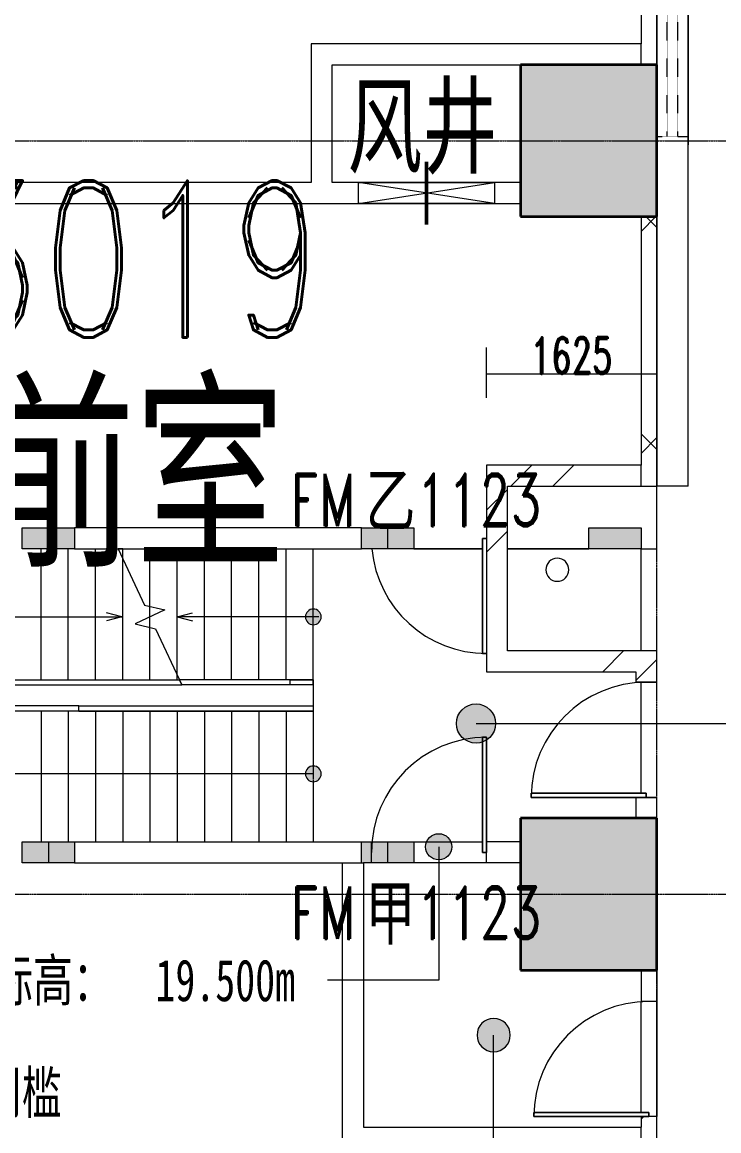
# Model space of a CAD drawing. Header units: millimetres. Extents: x -150677 to 326800, y -31706 to 192400.
# Drawn here: x 286740 to 293392, y 33739 to 44333 of the extents above; entities that cross this region are included whole.
import ezdxf

# ---------------------------------------------------------------- set-up
doc = ezdxf.new("R2010")
doc.units = ezdxf.units.MM
for name, pattern in [('X-HLP3-AR-F3-LAY-03-001$0$DASH-2', [1.6, 0.8, -0.8]), ('X-HLP3-AR-F3-LAY-03-001$0$架空线', [3.97, 2.38, -1.59]), ('X-HLP3-AR-F3-LAY-03-001$0$轴网线', [22.04, 18.38, -1.83, 0, -1.83])]:
    doc.linetypes.add(name, pattern=pattern)
doc.layers.get('0').update_dxf_attribs({"color": 8})
doc.layers.get('Defpoints').update_dxf_attribs({"color": 8})
for name, color, linetype, lineweight in [('X-HLP3-AR-F3-LAY-03-001$0$A-ANNO-DIMS', 8, 'Continuous', 9), ('X-HLP3-AR-F3-LAY-03-001$0$A-ANNO-NOTE', 8, 'Continuous', 5), ('X-HLP3-AR-F3-LAY-03-001$0$A-AREA-IDEN', 8, 'Continuous', 9), ('X-HLP3-AR-F3-LAY-03-001$0$A-DETL-GENF', 8, 'Continuous', 18), ('X-HLP3-AR-F3-LAY-03-001$0$A-DOOR', 8, 'Continuous', 5), ('X-HLP3-AR-F3-LAY-03-001$0$A-DOOR-IDEN', 8, 'Continuous', 9), ('X-HLP3-AR-F3-LAY-03-001$0$A-DOOR-OPNG', 8, 'Continuous', 5), ('X-HLP3-AR-F3-LAY-03-001$0$A-FLOR', 8, 'Continuous', 5), ('X-HLP3-AR-F3-LAY-03-001$0$A-FLOR-HRAL', 8, 'Continuous', 5), ('X-HLP3-AR-F3-LAY-03-001$0$A-GENM', 8, 'Continuous', 5), ('X-HLP3-AR-F3-LAY-03-001$0$A-GLAZ', 8, 'Continuous', 5), ('X-HLP3-AR-F3-LAY-03-001$0$A-WALL', 8, 'Continuous', 5), ('X-HLP3-AR-F3-LAY-03-001$0$A-WALL-FNSH', 8, 'Continuous', 9), ('X-HLP3-AR-F3-LAY-03-001$0$A-WALL-PATT', 8, 'Continuous', 9), ('X-HLP3-AR-F3-LAY-03-001$0$G-ANNO-TEXT', 8, 'Continuous', 9), ('X-HLP3-AR-F3-LAY-03-001$0$P-PIPE', 8, 'Continuous', 5), ('X-HLP3-AR-F3-LAY-03-001$0$S-COLS', 8, 'Continuous', 5), ('X-HLP3-AR-F3-LAY-03-001$0$S-GRID', 8, 'Continuous', 9), ('X-HLP3-AR-F3-LAY-03-001$0$S-STRS', 8, 'Continuous', 5), ('X-HLP3-AR-F3-LAY-03-001$0$S-STRS-MBND', 8, 'Continuous', 5)]:
    doc.layers.add(name, color=color, linetype=linetype, lineweight=lineweight)
doc.styles.add('X-HLP3-AR-F3-LAY-03-001$0$RomanD', font='romand__.ttf', dxfattribs={"width": 0.7, "height": 1500})
doc.styles.add('X-HLP3-AR-F3-LAY-03-001$0$RomanD_1', font='romand__.ttf', dxfattribs={"width": 0.7, "height": 500})
doc.styles.add('X-HLP3-AR-F3-LAY-03-001$0$RomanD_3', font='romand__.ttf', dxfattribs={"width": 0.65, "height": 1400})
doc.styles.add('X-HLP3-AR-F3-LAY-03-001$0$RomanD_4', font='romand__.ttf', dxfattribs={"width": 0.65, "height": 350})
doc.styles.add('X-HLP3-AR-F3-LAY-03-001$0$仿宋_1', font='simfang.ttf', dxfattribs={"width": 0.7, "height": 1500})
doc.styles.add('X-HLP3-AR-F3-LAY-03-001$0$仿宋_5', font='simfang.ttf', dxfattribs={"width": 0.7, "height": 750})
doc.styles.add('X-HLP3-AR-F3-LAY-03-001$0$仿宋_8', font='simfang.ttf', dxfattribs={"width": 0.7, "height": 400})
doc.styles.add('X-HLP3-AR-F3-LAY-03-001$0$微软雅黑', font='Microsoft YaHei.ttf', dxfattribs={"width": 0.7, "height": 500})
doc.dimstyles.new('X-HLP3-AR-F3-LAY-03-001$0$0_5', dxfattribs={"dimscale": 304.8, "dimtxt": 351.251157, "dimasz": 0, "dimexe": 0.82021, "dimexo": 0.0625, "dimgap": 0, "dimtad": 1, "dimdec": 0, "dimzin": 0, "dimdsep": 46, "dimtxsty": 'X-HLP3-AR-F3-LAY-03-001$0$RomanD_4', "dimblk1": 'X-HLP3-AR-F3-LAY-03-001$0$_None', "dimblk2": 'X-HLP3-AR-F3-LAY-03-001$0$_None', "dimsah": 1, "dimcen": 0.09, "dimazin": 0, "dimtfac": 1, "dimtdec": 4, "dimtix": 1, "dimtmove": 0, "dimatfit": 3, "dimfxl": 0.82021, "dimfxlon": 1, "dimtvp": 1, "dimtolj": 1, "dimtzin": 0, "dimlwd": 18, "dimlwe": 18, "dimarcsym": 2})
doc.dimstyles.new('X-HLP3-AR-F3-LAY-03-001$0$第一_二道尺寸线', dxfattribs={"dimscale": 304.8, "dimtxt": 1405.004626, "dimasz": 1.64042, "dimexe": 4.10105, "dimexo": 0.0625, "dimgap": 0, "dimtad": 1, "dimdec": 0, "dimzin": 0, "dimdsep": 46, "dimtxsty": 'X-HLP3-AR-F3-LAY-03-001$0$RomanD_3', "dimblk1": 'X-HLP3-AR-F3-LAY-03-001$0$_Oblique', "dimblk2": 'X-HLP3-AR-F3-LAY-03-001$0$_Oblique', "dimsah": 1, "dimcen": 0.09, "dimazin": 0, "dimtfac": 1, "dimtdec": 4, "dimtix": 1, "dimtmove": 0, "dimatfit": 3, "dimfxl": 8.2021, "dimfxlon": 1, "dimtvp": 1, "dimtolj": 1, "dimtzin": 0, "dimlwd": 18, "dimlwe": 18, "dimarcsym": 2})
pattern_1 = [(45, (-4e-09, 2e-10), (-1060.66, 1060.66), []), (135, (-4e-09, 2e-10), (-1060.66, -1060.66), [])]
pattern_2 = [(45, (-4e-09, 2e-10), (-1325.825, 1325.825), []), (45, (-4e-09, 400), (-1325.825, 1325.825), []), (45, (-4e-09, 1300), (-1325.825, 1325.825), [1875, -625])]

# ---------------------------------------------------------------- blocks, each defined once
blk = doc.blocks.new('X-HLP3-AR-F3-LAY-03-001$0$X-AR-F3-00-W-002_HLP2_rvt-1-LAY-3F-1_500-A')
at = {"layer": 'X-HLP3-AR-F3-LAY-03-001$0$P-PIPE', "color": 96, "true_color": 0x007f00}
for start, end in [(0, 180), (180, 0)]:
    blk.add_arc((291850, 39100), 110, start, end, dxfattribs=at)
blk = doc.blocks.new('X-HLP3-AR-F3-LAY-03-001$0$X-ST-F3-03-C-001_HLP2_rvt-1-LAY-3F-1_500-A')
at = {"layer": 'X-HLP3-AR-F3-LAY-03-001$0$S-COLS', "true_color": 0xc0c0c0}
for points in [[(291527, 42475), (292800, 42475), (292800, 43925), (291500, 43925), (291500, 42475)], [(292800, 35275), (292800, 36725), (291500, 36725), (291500, 35275), (292706, 35275)]]:
    blk.add_hatch(color=9, dxfattribs=at).paths.add_polyline_path(points, flags=0)
at = {"layer": 'X-HLP3-AR-F3-LAY-03-001$0$S-COLS', "true_color": 0x808080}
for points in [[(286990, 39300), (286990, 39500), (286740, 39500), (286740, 39300)], [(287240, 39300), (287240, 39500), (286990, 39500), (286990, 39300)], [(289980, 39300), (290230, 39300), (290230, 39500), (289980, 39496)], [(290480, 39300), (290480, 39500), (290230, 39500), (290230, 39300)], [(292650, 39300), (292650, 39500), (292150, 39500), (292150, 39300), (292450, 39300)], [(286990, 36300), (286990, 36500), (286740, 36500), (286740, 36300)], [(286990, 36300), (287240, 36300), (287240, 36500), (286990, 36500), (286990, 36400)], [(290075, 36300), (290230, 36300), (290230, 36500), (289980, 36500), (289980, 36300), (290000, 36300)], [(290480, 36300), (290480, 36500), (290230, 36500), (290230, 36300)]]:
    blk.add_hatch(color=8, dxfattribs=at).paths.add_polyline_path(points, flags=0)
at = {"layer": 'X-HLP3-AR-F3-LAY-03-001$0$S-COLS', "color": 8, "lineweight": 35, "true_color": 0x808080}
for p, q in [((292800, 43925), (291500, 43925)), ((291500, 43925), (291500, 42475)), ((292800, 42475), (292800, 43925)), ((291500, 42475), (292800, 42475)), ((292800, 36725), (291500, 36725)), ((291500, 36725), (291500, 35275)), ((292800, 35275), (292800, 36725)), ((291500, 35275), (292800, 35275))]:
    blk.add_line(p, q, dxfattribs=at)
at = {"layer": 'X-HLP3-AR-F3-LAY-03-001$0$S-COLS', "color": 9, "lineweight": 15, "true_color": 0xc0c0c0}
for p, q in [((286740, 39500), (286990, 39500)), ((286740, 39300), (286740, 39500)), ((286990, 39500), (287240, 39500)), ((286990, 39500), (286990, 39300)), ((287240, 39500), (287240, 39300)), ((289980, 39300), (289980, 39500)), ((289980, 39500), (290230, 39500)), ((290230, 39500), (290480, 39500)), ((290230, 39300), (290230, 39500)), ((290480, 39500), (290480, 39300)), ((292150, 39500), (292650, 39500)), ((292150, 39300), (292150, 39500)), ((292650, 39500), (292650, 39300)), ((286990, 39300), (286740, 39300)), ((287240, 39300), (286990, 39300)), ((290230, 39300), (289980, 39300)), ((290480, 39300), (290230, 39300)), ((292450, 39300), (292150, 39300)), ((292650, 39300), (292450, 39300)), ((286740, 36500), (286990, 36500)), ((286740, 36300), (286740, 36500)), ((286990, 36500), (287240, 36500)), ((286990, 36500), (286990, 36300)), ((287240, 36500), (287240, 36300)), ((289980, 36300), (289980, 36500)), ((289980, 36500), (290230, 36500)), ((290230, 36500), (290480, 36500)), ((290230, 36300), (290230, 36500)), ((290480, 36500), (290480, 36300)), ((286990, 36300), (286740, 36300)), ((287240, 36300), (286990, 36300)), ((290230, 36300), (290000, 36300)), ((290480, 36300), (290230, 36300))]:
    blk.add_line(p, q, dxfattribs=at)
blk = doc.blocks.new('X-HLP3-AR-F3-LAY-03-001$0$栏杆扶手 - 栏杆扶手-1554145-LAY-3F-1_500-A')
at = {"layer": 'X-HLP3-AR-F3-LAY-03-001$0$A-FLOR-HRAL', "lineweight": 15}
for p, q in [((286610, 38050), (286660, 38050)), ((286610, 38050), (286660, 38050)), ((286610, 38050), (286660, 38050)), ((286610, 37750), (286610, 38050)), ((286660, 38050), (288240, 38050)), ((286660, 38000), (288263, 38000)), ((286660, 37800), (286660, 38000)), ((287280, 37750), (286610, 37750)), ((287280, 37800), (286660, 37800))]:
    blk.add_line(p, q, dxfattribs=at)
blk = doc.blocks.new('X-HLP3-AR-F3-LAY-03-001$0$顶部扶栏类型 - 顶部扶栏_内部_-1554152-LAY-3F-1_500-A')
at = {"layer": 'X-HLP3-AR-F3-LAY-03-001$0$A-FLOR-HRAL', "lineweight": 15}
for p, q in [((287280, 37750), (287280, 37800)), ((287280, 37800), (289520, 37800)), ((289520, 37750), (287280, 37750)), ((289520, 37800), (289520, 37750))]:
    blk.add_line(p, q, dxfattribs=at)
blk = doc.blocks.new('X-HLP3-AR-F3-LAY-03-001$0$顶部扶栏类型 - 顶部扶栏_内部_-V32-LAY-3F-1_500-A')
at = {"layer": 'X-HLP3-AR-F3-LAY-03-001$0$A-FLOR-HRAL', "lineweight": 15}
for p, q in [((287280, 37800), (289520, 37800)), ((287280, 37750), (289520, 37750)), ((289520, 37800), (289520, 37750))]:
    blk.add_line(p, q, dxfattribs=at)
blk = doc.blocks.new('X-HLP3-AR-F3-LAY-03-001$0$顶部扶栏类型 - 顶部扶栏_内部_-1554201-LAY-3F-1_500-A')
at = {"layer": 'X-HLP3-AR-F3-LAY-03-001$0$A-FLOR-HRAL', "lineweight": 15}
for p, q in [((289300, 38000), (289300, 38050)), ((289300, 38050), (289520, 38050)), ((289520, 38050), (289520, 38000)), ((289520, 38000), (289300, 38000))]:
    blk.add_line(p, q, dxfattribs=at)
blk = doc.blocks.new('X-HLP3-AR-F3-LAY-03-001$0$顶部扶栏类型 - 顶部扶栏_内部_-V33-LAY-3F-1_500-A')
at = {"layer": 'X-HLP3-AR-F3-LAY-03-001$0$A-FLOR-HRAL', "lineweight": 15}
for p, q in [((288240, 38050), (288263, 38000)), ((289520, 38050), (288240, 38050)), ((289520, 38000), (289520, 38050)), ((289520, 38000), (288263, 38000))]:
    blk.add_line(p, q, dxfattribs=at)
blk = doc.blocks.new('X-HLP3-AR-F3-LAY-03-001$0$上楼梯路径-B - 顺砌剖面-1878889-LAY-3F-1_500-A')
at = {"layer": 'X-HLP3-AR-F3-LAY-03-001$0$A-DETL-GENF', "true_color": 0x808080}
blk.add_hatch(color=8, dxfattribs=at).paths.add_polyline_path([(0, -307), (38, -297), (65, -270), (75, -232), (72, -213), (53, -179), (19, -160), (-19, -160), (-53, -179), (-72, -213), (-72, -242), (-65, -270), (-37, -297)], flags=0)
at = {"layer": 'X-HLP3-AR-F3-LAY-03-001$0$A-DETL-GENF'}
for p, q in [((-1300, -232), (-1155, -193)), ((-75, -232), (-1300, -232)), ((-1300, -232), (-1155, -271)), ((53, -232), (-70, -232))]:
    blk.add_line(p, q, dxfattribs=at)
for start, end in [(0, 180), (180, 360)]:
    blk.add_arc((0, -232), 75, start, end, dxfattribs=at)
blk = doc.blocks.new('X-HLP3-AR-F3-LAY-03-001$0$下楼梯路径-D - 顺砌剖面-1884696-LAY-3F-1_500-A')
at = {"layer": 'X-HLP3-AR-F3-LAY-03-001$0$A-DETL-GENF', "true_color": 0x808080}
blk.add_hatch(color=8, dxfattribs=at).paths.add_polyline_path([(865, -1236), (902, -1226), (930, -1198), (940, -1161), (930, -1123), (918, -1108), (884, -1088), (855, -1088), (827, -1096), (800, -1123), (792, -1142), (792, -1180), (800, -1198), (827, -1226)], flags=0)
at = {"layer": 'X-HLP3-AR-F3-LAY-03-001$0$A-DETL-GENF'}
for p, q in [((-2883, -1161), (-2883, 339)), ((-2883, 339), (-964, 339)), ((-964, 339), (-1109, 378)), ((-964, 339), (-1109, 300)), ((792, -1161), (-2883, -1161)), ((865, -1161), (792, -1161))]:
    blk.add_line(p, q, dxfattribs=at)
for start, end in [(360, 180), (180, 360)]:
    blk.add_arc((865, -1161), 75, start, end, dxfattribs=at)
blk = doc.blocks.new('X-HLP3-AR-F3-LAY-03-001$0$AR-F3-00-STA-001_HLP2_rvt-1-LAY-3F-1_500-A')
at = {"layer": 'X-HLP3-AR-F3-LAY-03-001$0$S-STRS', "linetype": 'X-HLP3-AR-F3-LAY-03-001$0$架空线', "lineweight": 15}
for p, q in [((286920, 38050), (286920, 39300)), ((287180, 38050), (287180, 39300)), ((287440, 38050), (287440, 39300)), ((287700, 39208), (287700, 39300)), ((287700, 38050), (287700, 39208)), ((287960, 38750), (287960, 39300)), ((288220, 38092), (288220, 39300)), ((288480, 38050), (288480, 39300)), ((288740, 38050), (288740, 39300)), ((289000, 38050), (289000, 39300)), ((289260, 38050), (289260, 39300)), ((289520, 38722), (289520, 39300)), ((287960, 38650), (287960, 38750)), ((289520, 38575), (289520, 38717)), ((287960, 38550), (287960, 38650)), ((289520, 38050), (289520, 38575)), ((287960, 38050), (287960, 38550)), ((288220, 38050), (288220, 38092)), ((286920, 37750), (286920, 36500)), ((287180, 37750), (287180, 36500)), ((287440, 37750), (287440, 36500)), ((287700, 37750), (287700, 36500)), ((287960, 37750), (287960, 36500)), ((288220, 37750), (288220, 36500)), ((288480, 37750), (288480, 36500)), ((288740, 37750), (288740, 36500)), ((289000, 37750), (289000, 36500)), ((289260, 37750), (289260, 36500)), ((289520, 37750), (289520, 37225)), ((289520, 37220), (289520, 37095)), ((289520, 37090), (289520, 37075)), ((289520, 37075), (289520, 36500))]:
    blk.add_line(p, q, dxfattribs=at)
at = {"layer": 'X-HLP3-AR-F3-LAY-03-001$0$S-STRS', "lineweight": 15}
for p, q in [((286920, 38050), (286920, 39300)), ((287180, 38050), (287180, 39300)), ((287440, 38050), (287440, 39300)), ((287700, 39300), (287657, 39300)), ((287700, 39208), (287700, 39300)), ((287700, 38050), (287700, 39208)), ((287960, 38750), (287960, 39300)), ((288220, 38092), (288220, 39300)), ((288480, 38050), (288480, 39300)), ((288740, 38050), (288740, 39300)), ((289000, 38050), (289000, 39300)), ((289260, 38050), (289260, 39300)), ((289520, 38722), (289520, 39300)), ((291135, 39300), (290480, 39300)), ((292150, 39300), (291375, 39300)), ((292650, 38325), (292650, 39300)), ((287960, 38650), (287960, 38750)), ((289520, 38575), (289520, 38717)), ((287960, 38550), (287960, 38650)), ((289520, 38050), (289520, 38575)), ((287960, 38050), (287960, 38550)), ((288220, 38050), (288220, 38092)), ((289520, 38000), (289520, 37800)), ((292650, 36965), (292650, 38025)), ((286920, 37750), (286920, 36500)), ((287180, 37750), (287180, 36500)), ((287440, 37750), (287440, 36500)), ((287700, 37750), (287700, 36500)), ((287960, 37750), (287960, 36500)), ((288220, 37750), (288220, 36500)), ((288480, 37750), (288480, 36500)), ((288740, 37750), (288740, 36500)), ((289000, 37750), (289000, 36500)), ((289260, 37750), (289260, 36500)), ((289520, 37750), (289520, 37225)), ((289520, 37220), (289520, 37095)), ((289520, 37090), (289520, 37075)), ((289520, 37075), (289520, 36500))]:
    blk.add_line(p, q, dxfattribs=at)
at = {"layer": 'X-HLP3-AR-F3-LAY-03-001$0$S-STRS-MBND', "lineweight": 15}
for p, q in [((287657, 39300), (287907, 38763)), ((288102, 38716), (287818, 38584)), ((287907, 38763), (288102, 38716)), ((287818, 38584), (288013, 38537)), ((288013, 38537), (288263, 38000))]:
    blk.add_line(p, q, dxfattribs=at)
at = {"lineweight": 15}
for name, p in [('X-HLP3-AR-F3-LAY-03-001$0$下楼梯路径-D - 顺砌剖面-1884696-LAY-3F-1_500-A', (288655, 38311)), ('X-HLP3-AR-F3-LAY-03-001$0$上楼梯路径-B - 顺砌剖面-1878889-LAY-3F-1_500-A', (289520, 38882))]:
    blk.add_blockref(name, p, dxfattribs=at)
at = {"color": 163, "lineweight": 15, "true_color": 0x667fcc}
for name in ['X-HLP3-AR-F3-LAY-03-001$0$栏杆扶手 - 栏杆扶手-1554145-LAY-3F-1_500-A', 'X-HLP3-AR-F3-LAY-03-001$0$顶部扶栏类型 - 顶部扶栏_内部_-V33-LAY-3F-1_500-A', 'X-HLP3-AR-F3-LAY-03-001$0$顶部扶栏类型 - 顶部扶栏_内部_-1554201-LAY-3F-1_500-A', 'X-HLP3-AR-F3-LAY-03-001$0$顶部扶栏类型 - 顶部扶栏_内部_-1554152-LAY-3F-1_500-A', 'X-HLP3-AR-F3-LAY-03-001$0$顶部扶栏类型 - 顶部扶栏_内部_-V32-LAY-3F-1_500-A']:
    blk.add_blockref(name, (0, 0), dxfattribs=at)
blk = doc.blocks.new('X-HLP3-AR-F3-LAY-03-001$0$单扇平开防火门_带观察窗 - FM乙1123-V50-LAY-3F-1_500-A')
at = {"layer": 'X-HLP3-AR-F3-LAY-03-001$0$A-DOOR'}
for p, q in [((510, -1100), (510, 0)), ((550, 0), (510, 0)), ((510, 0), (510, -700)), ((510, 0), (550, 0)), ((550, 0), (550, -1100)), ((510, -700), (510, -900)), ((510, -900), (510, -1100)), ((550, -1100), (510, -1100)), ((510, -1100), (550, -1100))]:
    blk.add_line(p, q, dxfattribs=at)
blk.add_arc((550, 0), 1100, 185.2687, 270, dxfattribs=at)
at = {"layer": 'X-HLP3-AR-F3-LAY-03-001$0$A-DOOR-OPNG'}
blk.add_line((550, 99), (550, -100), dxfattribs=at)
blk = doc.blocks.new('X-HLP3-AR-F3-LAY-03-001$0$单扇平开防火门_带观察窗 - FM甲1123_3H_-4796242-LAY-3F-1_500-A')
at = {"layer": 'X-HLP3-AR-F3-LAY-03-001$0$A-DOOR'}
for p, q in [((510, -1100), (510, 0)), ((550, 0), (510, 0)), ((510, 0), (510, -700)), ((510, 0), (550, 0)), ((550, 0), (550, -1100)), ((550, -700), (550, -100)), ((510, -700), (510, -900)), ((550, -900), (550, -700)), ((510, -900), (510, -1100)), ((550, -1100), (550, -900)), ((550, -1100), (510, -1100)), ((510, -1100), (550, -1100))]:
    blk.add_line(p, q, dxfattribs=at)
blk.add_arc((550, 0), 1100, 180, 270, dxfattribs=at)
at = {"layer": 'X-HLP3-AR-F3-LAY-03-001$0$A-DOOR-OPNG'}
for p, q in [((-550, 100), (-550, -100)), ((550, 99), (550, -100))]:
    blk.add_line(p, q, dxfattribs=at)
blk = doc.blocks.new('X-HLP3-AR-F3-LAY-03-001$0$单扇平开防火门_带观察窗 - FM甲1123-4703325-LAY-3F-1_500-A')
at = {"layer": 'X-HLP3-AR-F3-LAY-03-001$0$A-DOOR'}
for p, q in [((550, 1100), (510, 1100)), ((510, 1100), (510, 0)), ((510, 1100), (550, 1100)), ((510, 900), (510, 1100)), ((550, 0), (550, 1100)), ((550, 1100), (550, 900)), ((510, 700), (510, 900)), ((550, 900), (550, 700)), ((510, 0), (510, 700)), ((550, 700), (550, 0)), ((510, 0), (550, 0)), ((550, 0), (510, 0))]:
    blk.add_line(p, q, dxfattribs=at)
blk.add_arc((550, 0), 1100, 90, 180, dxfattribs=at)
at = {"layer": 'X-HLP3-AR-F3-LAY-03-001$0$A-DOOR-OPNG'}
for p, q in [((-550, -100), (-550, 100)), ((550, -99), (550, 100))]:
    blk.add_line(p, q, dxfattribs=at)
blk = doc.blocks.new('X-HLP3-AR-F3-LAY-03-001$0$单扇平开防火门_带观察窗 - FM甲1123_3H_-4796280-LAY-3F-1_500-A')
at = {"layer": 'X-HLP3-AR-F3-LAY-03-001$0$A-DOOR'}
for p, q in [((510, -1100), (510, 0)), ((550, 0), (510, 0)), ((510, 0), (510, -700)), ((550, -700), (550, 0)), ((510, 0), (550, 0)), ((550, 0), (550, -1100)), ((510, -700), (510, -900)), ((550, -900), (550, -700)), ((510, -900), (510, -1100)), ((550, -1100), (550, -900)), ((550, -1100), (510, -1100)), ((510, -1100), (550, -1100))]:
    blk.add_line(p, q, dxfattribs=at)
blk.add_arc((550, 0), 1100, 180, 270, dxfattribs=at)
at = {"layer": 'X-HLP3-AR-F3-LAY-03-001$0$A-DOOR-OPNG'}
for p, q in [((-550, 75), (-550, -75)), ((550, 74), (550, -75))]:
    blk.add_line(p, q, dxfattribs=at)
blk = doc.blocks.new('X-HLP3-AR-F3-LAY-03-001$0$百叶窗-带贴面 - BYC7218-4911921-LAY-3F-1_500-A')
at = {"layer": 'X-HLP3-AR-F3-LAY-03-001$0$A-GLAZ'}
for p, q in [((-3629, 250), (3651, 250)), ((3651, 250), (-3629, 250))]:
    blk.add_line(p, q, dxfattribs=at)
at = {"layer": 'X-HLP3-AR-F3-LAY-03-001$0$A-GLAZ', "linetype": 'X-HLP3-AR-F3-LAY-03-001$0$DASH-2'}
for p, q in [((-3549, -50), (-3549, 250)), ((3571, 250), (-3549, 250)), ((3571, -50), (3571, 250)), ((3571, 150), (-3549, 150)), ((3571, 50), (-3549, 50)), ((2886, -50), (-2864, -50))]:
    blk.add_line(p, q, dxfattribs=at)
blk = doc.blocks.new('X-HLP3-AR-F3-LAY-03-001$0$矩形墙洞-D - F01-4899636-LAY-3F-1_500-A')
at = {"layer": 'X-HLP3-AR-F3-LAY-03-001$0$A-GENM', "color": 7, "lineweight": 50}
blk.add_line((125, 300), (125, -300), dxfattribs=at)
at = {"layer": 'X-HLP3-AR-F3-LAY-03-001$0$A-GENM'}
for p, q in [((-525, -100), (-525, 100)), ((-525, 100), (775, 100)), ((775, -100), (-525, 100)), ((-525, -100), (775, 100)), ((775, 100), (775, -100)), ((775, -100), (-525, -100))]:
    blk.add_line(p, q, dxfattribs=at)
blk = doc.blocks.new('*D1046')
at = {"layer": 'Defpoints', "color": 0, "transparency": 16777216}
for p in [(292800, 40973), (291175, 40723), (292800, 40723)]:
    blk.add_point(p, dxfattribs=at)
at = {"layer": 'X-HLP3-AR-F3-LAY-03-001$0$A-ANNO-DIMS', "color": 0, "lineweight": 18, "transparency": 16777216}
for p, q in [((291175, 40742), (291175, 41223)), ((292800, 40742), (292800, 41223)), ((291175, 40973), (292800, 40973))]:
    blk.add_line(p, q, dxfattribs=at)
at = {"layer": 'X-HLP3-AR-F3-LAY-03-001$0$A-ANNO-DIMS', "color": 0, "lineweight": 18, "transparency": 16777216, "insert": (291987, 41148), "char_height": 350, "width": 972.7, "attachment_point": 5, "style": 'X-HLP3-AR-F3-LAY-03-001$0$RomanD_4'}
blk.add_mtext('\\A1;1625', dxfattribs=at)
blk = doc.blocks.new('X-HLP3-AR-F3-LAY-03-001$0$_None')
blk = doc.blocks.new('X-HLP3-AR-F3-LAY-03-001$0$_Oblique')
at = {"color": 0, "linetype": 'ByBlock', "lineweight": -2}
blk.add_line((-0.5, -0.5), (0.5, 0.5), dxfattribs=at)
blk = doc.blocks.new('*D927')
at = {"layer": 'Defpoints', "color": 0, "transparency": 16777216}
for p in [(308800, 151200), (311300, 151200), (308800, 144000), (165600, -17706.224274), (172800, -17706.224274), (172800, -20206.224274)]:
    blk.add_point(p, dxfattribs=at)
at = {"layer": 'X-HLP3-AR-F3-LAY-03-001$0$A-ANNO-DIMS', "color": 0, "lineweight": 18, "transparency": 16777216}
for p, q in [((308819.05, 151200), (312550, 151200)), ((311300, 144000), (311300, 151200)), ((308819.05, 144000), (312550, 144000)), ((165600, -17725.274274), (165600, -21456.224274)), ((172800, -17725.274274), (172800, -21456.224274)), ((165600, -20206.224274), (172800, -20206.224274))]:
    blk.add_line(p, q, dxfattribs=at)
at = {"layer": 'X-HLP3-AR-F3-LAY-03-001$0$A-ANNO-DIMS', "color": 0, "lineweight": 18, "transparency": 16777216, "xscale": 500.0000000000001, "yscale": 500.0000000000001, "zscale": 500.0000000000001}
for p, rotation in [((311300, 151200), 90), ((311300, 144000), 270), ((165600, -20206.224274), 180)]:
    blk.add_blockref('X-HLP3-AR-F3-LAY-03-001$0$_Oblique', p, dxfattribs=dict(at, rotation=rotation))
blk.add_blockref('X-HLP3-AR-F3-LAY-03-001$0$_Oblique', (172800, -20206.224274), dxfattribs=at)
at = {"layer": 'X-HLP3-AR-F3-LAY-03-001$0$A-ANNO-DIMS', "color": 0, "lineweight": 18, "transparency": 16777216, "insert": (310600, 147600), "char_height": 1400, "width": 3890.7820424, "attachment_point": 5, "rotation": 90, "style": 'X-HLP3-AR-F3-LAY-03-001$0$RomanD_3'}
blk.add_mtext('\\A1;7200', dxfattribs=at)
at = {"layer": 'X-HLP3-AR-F3-LAY-03-001$0$A-ANNO-DIMS', "color": 0, "lineweight": 18, "transparency": 16777216, "insert": (169200, -19506.224274), "char_height": 1400, "width": 3890.7820424, "attachment_point": 5, "style": 'X-HLP3-AR-F3-LAY-03-001$0$RomanD_3'}
blk.add_mtext('\\A1;7200', dxfattribs=at)
blk = doc.blocks.new('*D928')
at = {"layer": 'Defpoints', "color": 0, "transparency": 16777216}
for p in [(308800, 158400), (311300, 158400), (308800, 151200), (172800, -17706.224274), (180000, -17706.224274), (180000, -20206.224274)]:
    blk.add_point(p, dxfattribs=at)
at = {"layer": 'X-HLP3-AR-F3-LAY-03-001$0$A-ANNO-DIMS', "color": 0, "lineweight": 18, "transparency": 16777216}
for p, q in [((308819.05, 158400), (312550, 158400)), ((311300, 151200), (311300, 158400)), ((308819.05, 151200), (312550, 151200)), ((172800, -17725.274274), (172800, -21456.224274)), ((180000, -17725.274274), (180000, -21456.224274)), ((172800, -20206.224274), (180000, -20206.224274))]:
    blk.add_line(p, q, dxfattribs=at)
at = {"layer": 'X-HLP3-AR-F3-LAY-03-001$0$A-ANNO-DIMS', "color": 0, "lineweight": 18, "transparency": 16777216, "xscale": 500.0000000000001, "yscale": 500.0000000000001, "zscale": 500.0000000000001}
for p, rotation in [((311300, 158400), 90), ((311300, 151200), 270), ((172800, -20206.224274), 180)]:
    blk.add_blockref('X-HLP3-AR-F3-LAY-03-001$0$_Oblique', p, dxfattribs=dict(at, rotation=rotation))
blk.add_blockref('X-HLP3-AR-F3-LAY-03-001$0$_Oblique', (180000, -20206.224274), dxfattribs=at)
at = {"layer": 'X-HLP3-AR-F3-LAY-03-001$0$A-ANNO-DIMS', "color": 0, "lineweight": 18, "transparency": 16777216, "insert": (310600, 154800), "char_height": 1400, "width": 3890.7820424, "attachment_point": 5, "rotation": 90, "style": 'X-HLP3-AR-F3-LAY-03-001$0$RomanD_3'}
blk.add_mtext('\\A1;7200', dxfattribs=at)
at = {"layer": 'X-HLP3-AR-F3-LAY-03-001$0$A-ANNO-DIMS', "color": 0, "lineweight": 18, "transparency": 16777216, "insert": (176400, -19506.224274), "char_height": 1400, "width": 3890.7820424, "attachment_point": 5, "style": 'X-HLP3-AR-F3-LAY-03-001$0$RomanD_3'}
blk.add_mtext('\\A1;7200', dxfattribs=at)
blk = doc.blocks.new('*D929')
at = {"layer": 'Defpoints', "color": 0, "transparency": 16777216}
for p in [(308800, 159050), (311300, 159050), (308800, 158400), (180000, -17706), (187200, -17706), (187200, -20206)]:
    blk.add_point(p, dxfattribs=at)
at = {"layer": 'X-HLP3-AR-F3-LAY-03-001$0$A-ANNO-DIMS', "color": 0, "lineweight": 18, "transparency": 16777216}
for p, q in [((311300, 159050), (311300, 159550)), ((308819, 159050), (312550, 159050)), ((311300, 158400), (311300, 159050)), ((308819, 158400), (312550, 158400)), ((311300, 158400), (311300, 157900)), ((180000, -17725), (180000, -21456)), ((187200, -17725), (187200, -21456)), ((180000, -20206), (187200, -20206))]:
    blk.add_line(p, q, dxfattribs=at)
at = {"layer": 'X-HLP3-AR-F3-LAY-03-001$0$A-ANNO-DIMS', "color": 0, "lineweight": 18, "transparency": 16777216, "xscale": 500.0000000000001, "yscale": 500.0000000000001, "zscale": 500.0000000000001}
for p, rotation in [((311300, 159050), 270), ((311300, 158400), 90), ((180000, -20206), 180)]:
    blk.add_blockref('X-HLP3-AR-F3-LAY-03-001$0$_Oblique', p, dxfattribs=dict(at, rotation=rotation))
blk.add_blockref('X-HLP3-AR-F3-LAY-03-001$0$_Oblique', (187200, -20206), dxfattribs=at)
at = {"layer": 'X-HLP3-AR-F3-LAY-03-001$0$A-ANNO-DIMS', "color": 0, "lineweight": 18, "transparency": 16777216, "insert": (310600, 158725), "char_height": 1400, "width": 2918.09, "attachment_point": 5, "rotation": 90, "style": 'X-HLP3-AR-F3-LAY-03-001$0$RomanD_3'}
blk.add_mtext('\\A1;650', dxfattribs=at)
at = {"layer": 'X-HLP3-AR-F3-LAY-03-001$0$A-ANNO-DIMS', "color": 0, "lineweight": 18, "transparency": 16777216, "insert": (183600, -19506), "char_height": 1400, "width": 3890.78, "attachment_point": 5, "style": 'X-HLP3-AR-F3-LAY-03-001$0$RomanD_3'}
blk.add_mtext('\\A1;7200', dxfattribs=at)
blk = doc.blocks.new('*D930')
at = {"layer": 'Defpoints', "color": 0, "transparency": 16777216}
for p in [(312800, 159050), (312800, -650), (315300, -650), (187200, -17706), (194400, -17706), (194400, -20206)]:
    blk.add_point(p, dxfattribs=at)
at = {"layer": 'X-HLP3-AR-F3-LAY-03-001$0$A-ANNO-DIMS', "color": 0, "lineweight": 18, "transparency": 16777216}
for p, q in [((312819, 159050), (316550, 159050)), ((315300, 159050), (315300, -650)), ((312819, -650), (316550, -650)), ((187200, -17725), (187200, -21456)), ((194400, -17725), (194400, -21456)), ((187200, -20206), (194400, -20206))]:
    blk.add_line(p, q, dxfattribs=at)
at = {"layer": 'X-HLP3-AR-F3-LAY-03-001$0$A-ANNO-DIMS', "color": 0, "lineweight": 18, "transparency": 16777216, "xscale": 500.0000000000001, "yscale": 500.0000000000001, "zscale": 500.0000000000001}
for p, rotation in [((315300, 159050), 90), ((315300, -650), 270), ((187200, -20206), 180)]:
    blk.add_blockref('X-HLP3-AR-F3-LAY-03-001$0$_Oblique', p, dxfattribs=dict(at, rotation=rotation))
blk.add_blockref('X-HLP3-AR-F3-LAY-03-001$0$_Oblique', (194400, -20206), dxfattribs=at)
at = {"layer": 'X-HLP3-AR-F3-LAY-03-001$0$A-ANNO-DIMS', "color": 0, "lineweight": 18, "transparency": 16777216, "insert": (314600, 79200), "char_height": 1400, "width": 5836.17, "attachment_point": 5, "rotation": 90, "style": 'X-HLP3-AR-F3-LAY-03-001$0$RomanD_3'}
blk.add_mtext('\\A1;159700', dxfattribs=at)
at = {"layer": 'X-HLP3-AR-F3-LAY-03-001$0$A-ANNO-DIMS', "color": 0, "lineweight": 18, "transparency": 16777216, "insert": (190800, -19506), "char_height": 1400, "width": 3890.78, "attachment_point": 5, "style": 'X-HLP3-AR-F3-LAY-03-001$0$RomanD_3'}
blk.add_mtext('\\A1;7200', dxfattribs=at)
blk = doc.blocks.new('*D932')
at = {"layer": 'Defpoints', "color": 0, "transparency": 16777216}
for p in [(293100, 180900), (-300, 178400), (293100, 178400), (201600, -17706.224274), (208800, -17706.224274), (208800, -20206.224274)]:
    blk.add_point(p, dxfattribs=at)
at = {"layer": 'X-HLP3-AR-F3-LAY-03-001$0$A-ANNO-DIMS', "color": 0, "lineweight": 18, "transparency": 16777216}
for p, q in [((-300, 178419.05), (-300, 182150)), ((293100, 178419.05), (293100, 182150)), ((-300, 180900), (293100, 180900)), ((201600, -17725.274274), (201600, -21456.224274)), ((208800, -17725.274274), (208800, -21456.224274)), ((201600, -20206.224274), (208800, -20206.224274))]:
    blk.add_line(p, q, dxfattribs=at)
at = {"layer": 'X-HLP3-AR-F3-LAY-03-001$0$A-ANNO-DIMS', "color": 0, "lineweight": 18, "transparency": 16777216, "xscale": 500.0000000000001, "yscale": 500.0000000000001, "zscale": 500.0000000000001, "rotation": 180}
for p in [(-300, 180900), (201600, -20206.224274)]:
    blk.add_blockref('X-HLP3-AR-F3-LAY-03-001$0$_Oblique', p, dxfattribs=at)
at = {"layer": 'X-HLP3-AR-F3-LAY-03-001$0$A-ANNO-DIMS', "color": 0, "lineweight": 18, "transparency": 16777216, "xscale": 500.0000000000001, "yscale": 500.0000000000001, "zscale": 500.0000000000001}
for p in [(293100, 180900), (208800, -20206.224274)]:
    blk.add_blockref('X-HLP3-AR-F3-LAY-03-001$0$_Oblique', p, dxfattribs=at)
at = {"layer": 'X-HLP3-AR-F3-LAY-03-001$0$A-ANNO-DIMS', "color": 0, "lineweight": 18, "transparency": 16777216, "char_height": 1400, "attachment_point": 5, "style": 'X-HLP3-AR-F3-LAY-03-001$0$RomanD_3'}
for s, insert, width in [('\\A1;293400', (146400, 181600), 5836.1730636), ('\\A1;7200', (205200, -19506.224274), 3890.7820424)]:
    blk.add_mtext(s, dxfattribs=dict(at, insert=insert, width=width))
blk = doc.blocks.new('*D953')
at = {"layer": 'Defpoints', "color": 0, "transparency": 16777216}
for p in [(292800, 40973), (291175, 40723), (292800, 40723), (201600, -17706), (208800, -17706), (208800, -20206)]:
    blk.add_point(p, dxfattribs=at)
at = {"layer": 'X-HLP3-AR-F3-LAY-03-001$0$A-ANNO-DIMS', "color": 0, "lineweight": 18, "transparency": 16777216}
for p, q in [((291175, 40742), (291175, 41223)), ((292800, 40742), (292800, 41223)), ((291175, 40973), (292800, 40973)), ((201600, -17725), (201600, -21456)), ((208800, -17725), (208800, -21456)), ((201600, -20206), (208800, -20206))]:
    blk.add_line(p, q, dxfattribs=at)
at = {"layer": 'X-HLP3-AR-F3-LAY-03-001$0$A-ANNO-DIMS', "color": 0, "lineweight": 18, "transparency": 16777216, "xscale": 500.0000000000001, "yscale": 500.0000000000001, "zscale": 500.0000000000001, "rotation": 180}
blk.add_blockref('X-HLP3-AR-F3-LAY-03-001$0$_Oblique', (201600, -20206), dxfattribs=at)
at = {"layer": 'X-HLP3-AR-F3-LAY-03-001$0$A-ANNO-DIMS', "color": 0, "lineweight": 18, "transparency": 16777216, "xscale": 500.0000000000001, "yscale": 500.0000000000001, "zscale": 500.0000000000001}
blk.add_blockref('X-HLP3-AR-F3-LAY-03-001$0$_Oblique', (208800, -20206), dxfattribs=at)
at = {"layer": 'X-HLP3-AR-F3-LAY-03-001$0$A-ANNO-DIMS', "color": 0, "lineweight": 18, "transparency": 16777216, "attachment_point": 5}
for s, insert, char_height, width, style in [('\\A1;1625', (291987, 41148), 350, 972.7, 'X-HLP3-AR-F3-LAY-03-001$0$RomanD_4'), ('\\A1;7200', (205200, -19506), 1400, 3890.78, 'X-HLP3-AR-F3-LAY-03-001$0$RomanD_3')]:
    blk.add_mtext(s, dxfattribs=dict(at, insert=insert, char_height=char_height, width=width, style=style))
blk = doc.blocks.new('X-HLP3-AR-F3-LAY-03-001$0$高程点-说明仿宋-上 - 高程点-说明仿宋-上-1245741-LAY-3F-1_500-A')
at = {"layer": 'X-HLP3-AR-F3-LAY-03-001$0$A-ANNO-NOTE', "lineweight": 9}
h = blk.add_hatch(color=256, dxfattribs=at)
edge = h.paths.add_edge_path(flags=0)
edge.add_arc((-7.013, -8), 0.318, 0, 180)
edge.add_arc((-7.013, -8), 0.318, 180, 360)
at = {"layer": 'X-HLP3-AR-F3-LAY-03-001$0$A-ANNO-NOTE', "lineweight": 18}
for p, q in [((-7.013, 0), (-7.013, -8)), ((2.987, 0), (-7.013, 0)), ((0, 0), (2.987, -2.987)), ((0, 0), (-2.987, -2.987)), ((9.1, -2.987), (-2.987, -2.987))]:
    blk.add_line(p, q, dxfattribs=at)
for start, end in [(0, 180), (180, 360)]:
    blk.add_arc((-7.013, -8), 0.318, start, end, dxfattribs=at)

msp = doc.modelspace()

# ---------------------------------------------------------------- hatches: boundary and pattern name
at = {"layer": 'X-HLP3-AR-F3-LAY-03-001$0$A-AREA-IDEN', "lineweight": 18}
h = msp.add_hatch(color=256, dxfattribs=at)
edge = h.paths.add_edge_path(flags=0)
edge.add_arc((291073.5, 37630.7), 187.5, 0, 360)
at = {"layer": 'X-HLP3-AR-F3-LAY-03-001$0$A-WALL-PATT', "lineweight": 5}
h = msp.add_hatch(dxfattribs=at)
h.set_pattern_fill('FP_14', color=256, style=0, pattern_type=2)
h.set_pattern_definition(pattern_1)
h.paths.add_polyline_path([(292786.9, 39900), (292800, 39900), (292800, 42475), (292650, 42475), (292650, 39900), (292767.4, 39900)], flags=0)
h.paths.add_polyline_path([(292650, 43925), (292800, 43925), (292800, 49675), (292650, 49675), (292650, 44125)], flags=0)
h.paths.add_polyline_path([(292650, 51125), (292800, 51125), (292800, 56875), (292650, 56875)], flags=0)
h.paths.add_polyline_path([(292650, 58325), (292800, 58325), (292799, 61240), (292650, 61240)], flags=0)
h.paths.add_polyline_path([(292650, 65525), (292800, 65525), (292800, 71275), (292650, 71275), (292650, 66175.8)], flags=0)
h.paths.add_polyline_path([(292800, 72725), (292800, 78475), (292650, 78475), (292650, 72725), (292718.9, 72725)], flags=0)
h = msp.add_hatch(dxfattribs=at)
h.set_pattern_fill('FP_17', color=256, style=0, pattern_type=2)
h.set_pattern_definition(pattern_2)
h.paths.add_polyline_path([(291375, 39900), (292650, 39900), (292650, 40100), (291175, 40100), (291175, 39900)], flags=0)
h = msp.add_hatch(dxfattribs=at)
h.set_pattern_fill('FP_17', color=256, style=0, pattern_type=2)
h.set_pattern_definition(pattern_2)
h.paths.add_polyline_path([(291175, 38125), (291375, 38125), (291375, 39900), (291175, 39900), (291175, 38189.4)], flags=0)
h = msp.add_hatch(dxfattribs=at)
h.set_pattern_fill('FP_17', color=256, style=0, pattern_type=2)
h.set_pattern_definition(pattern_2)
h.paths.add_polyline_path([(292650, 38125), (292800, 38125), (292800, 38325), (291375, 38325), (291375, 38125), (292600, 38125)], flags=0)
h = msp.add_hatch(dxfattribs=at)
h.set_pattern_fill('FP_17', color=256, style=0, pattern_type=2)
h.set_pattern_definition(pattern_2)
h.paths.add_polyline_path([(292650, 36725), (292800, 36725), (292800, 36925), (292600, 36925), (292600, 36725)], flags=0)
h.paths.add_polyline_path([(292650, 38025), (292800, 38025), (292800, 38125), (292600, 38125), (292600, 38025)], flags=0)
h = msp.add_hatch(dxfattribs=at)
h.set_pattern_fill('FP_14', color=256, style=0, pattern_type=2)
h.set_pattern_definition(pattern_1)
h.paths.add_polyline_path([(292800, 33375), (292800, 33875), (292650, 33875), (292650, 33375)], flags=0)
h.paths.add_polyline_path([(292681.6, 34975), (292800, 34975), (292800, 35275), (292650, 35275), (292650, 34975)], flags=0)
at = {"layer": 'X-HLP3-AR-F3-LAY-03-001$0$G-ANNO-TEXT'}
h = msp.add_hatch(color=256, dxfattribs=at)
edge = h.paths.add_edge_path(flags=0)
edge.add_arc((290717.3, 36453.2), 125, 0, 360)

# ---------------------------------------------------------------- linework, layer by layer
at = {"layer": 'X-HLP3-AR-F3-LAY-03-001$0$A-AREA-IDEN', "lineweight": 18}
msp.add_line((291073.5, 37630.7), (297841, 37630.7), dxfattribs=at)
msp.add_circle((291073.5, 37630.7), 187.5, dxfattribs=at)
at = {"layer": 'X-HLP3-AR-F3-LAY-03-001$0$A-FLOR'}
for p, q in [((292800, 39300), (292800, 39900)), ((290480, 39300), (291135, 39300)), ((291375, 39300), (292150, 39300)), ((292650, 39300), (292800, 39300)), ((292800, 33875), (292800, 34975))]:
    msp.add_line(p, q, dxfattribs=at)
at = {"layer": 'X-HLP3-AR-F3-LAY-03-001$0$A-WALL', "lineweight": 9}
for p, q in [((292650, 49675), (292650, 44125)), ((292800, 49675), (292800, 43925)), ((292800, 43925), (292800, 49675)), ((292650, 44125), (289500, 44125)), ((289500, 44125), (289500, 42800)), ((289700, 43925), (291500, 43925)), ((289700, 42800), (289700, 43925)), ((289500, 42800), (283700, 42800)), ((291500, 42800), (289700, 42800)), ((283700, 42600), (291500, 42600)), ((292650, 42475), (292650, 40100)), ((292800, 42475), (292800, 39900)), ((292800, 39900), (292800, 42475)), ((291175, 40100), (291175, 38125)), ((292650, 40100), (291175, 40100)), ((291375, 38325), (291375, 39900)), ((291375, 39900), (292800, 39900)), ((289980, 39500), (287240, 39500)), ((287240, 39300), (289980, 39300)), ((292800, 38325), (291375, 38325)), ((292800, 38025), (292800, 38325)), ((291175, 38125), (292600, 38125)), ((292600, 38125), (292600, 38025)), ((292600, 38025), (292800, 38025)), ((292600, 36925), (292600, 36725)), ((292600, 36925), (292800, 36925)), ((292800, 36725), (292800, 36925)), ((287240, 36500), (289980, 36500)), ((291500, 36500), (291175, 36500)), ((291175, 36300), (291175, 36500)), ((287240, 36300), (290000, 36300)), ((289800, 33575), (289800, 36300)), ((290000, 36300), (290000, 33775)), ((291500, 36300), (291175, 36300)), ((292650, 35275), (292650, 34975)), ((292800, 35275), (292800, 34975)), ((292800, 34975), (292650, 34975)), ((292650, 33875), (292650, 33775)), ((292800, 33875), (292650, 33875)), ((292800, 29525), (292800, 33875)), ((290000, 33775), (292650, 33775))]:
    msp.add_line(p, q, dxfattribs=at)
at = {"layer": 'X-HLP3-AR-F3-LAY-03-001$0$A-WALL'}
for p, q in [((292650, 43925), (292650, 44125)), ((292650, 39900), (292650, 40100)), ((290480, 36500), (291135, 36500)), ((291175, 36300), (290480, 36300)), ((292650, 33915), (292650, 34975)), ((292800, 34975), (292800, 33875)), ((292650, 33575), (292650, 33775))]:
    msp.add_line(p, q, dxfattribs=at)
at = {"layer": 'X-HLP3-AR-F3-LAY-03-001$0$A-WALL-FNSH', "lineweight": 5}
for q in [(293100, 61240), (292800, 39900)]:
    msp.add_line((293100, 39900), q, dxfattribs=at)
at = {"layer": 'X-HLP3-AR-F3-LAY-03-001$0$G-ANNO-TEXT'}
for p, q in [((290717.3, 36453.2), (290717.3, 35177.6)), ((290717.3, 35177.6), (289656, 35177.6))]:
    msp.add_line(p, q, dxfattribs=at)
msp.add_circle((290717.3, 36453.2), 125, dxfattribs=at)
at = {"layer": 'X-HLP3-AR-F3-LAY-03-001$0$S-GRID', "linetype": 'X-HLP3-AR-F3-LAY-03-001$0$轴网线'}
for p, q in [((292800, -17706.2), (292800, 174400)), ((-16000, 43200), (308800, 43200)), ((-16000, 36000), (308800, 36000))]:
    msp.add_line(p, q, dxfattribs=at)

# ---------------------------------------------------------------- block references
at = {"lineweight": 5}
for name in ['X-HLP3-AR-F3-LAY-03-001$0$X-AR-F3-00-W-002_HLP2_rvt-1-LAY-3F-1_500-A', 'X-HLP3-AR-F3-LAY-03-001$0$X-ST-F3-03-C-001_HLP2_rvt-1-LAY-3F-1_500-A', 'X-HLP3-AR-F3-LAY-03-001$0$AR-F3-00-STA-001_HLP2_rvt-1-LAY-3F-1_500-A']:
    msp.add_blockref(name, (0, 0), dxfattribs=at)
at = {"layer": 'X-HLP3-AR-F3-LAY-03-001$0$A-ANNO-NOTE', "lineweight": 18, "xscale": 500, "yscale": 500, "zscale": 500, "rotation": 180}
msp.add_blockref('X-HLP3-AR-F3-LAY-03-001$0$高程点-说明仿宋-上 - 高程点-说明仿宋-上-1245741-LAY-3F-1_500-A', (287735.6, 30653.6), dxfattribs=at)
at = {"layer": 'X-HLP3-AR-F3-LAY-03-001$0$A-DOOR'}
for name, p in [('X-HLP3-AR-F3-LAY-03-001$0$单扇平开防火门_带观察窗 - FM乙1123-V50-LAY-3F-1_500-A', (290625, 39400)), ('X-HLP3-AR-F3-LAY-03-001$0$单扇平开防火门_带观察窗 - FM甲1123-4703325-LAY-3F-1_500-A', (290625, 36400))]:
    msp.add_blockref(name, p, dxfattribs=at)
at = {"layer": 'X-HLP3-AR-F3-LAY-03-001$0$A-DOOR', "rotation": 270}
for name, p in [('X-HLP3-AR-F3-LAY-03-001$0$单扇平开防火门_带观察窗 - FM甲1123_3H_-4796242-LAY-3F-1_500-A', (292700, 37475)), ('X-HLP3-AR-F3-LAY-03-001$0$单扇平开防火门_带观察窗 - FM甲1123_3H_-4796280-LAY-3F-1_500-A', (292725, 34425))]:
    msp.add_blockref(name, p, dxfattribs=at)
at = {"layer": 'X-HLP3-AR-F3-LAY-03-001$0$A-GENM'}
msp.add_blockref('X-HLP3-AR-F3-LAY-03-001$0$矩形墙洞-D - F01-4899636-LAY-3F-1_500-A', (290475, 42700), dxfattribs=at)
at = {"layer": 'X-HLP3-AR-F3-LAY-03-001$0$A-GLAZ', "rotation": 270}
msp.add_blockref('X-HLP3-AR-F3-LAY-03-001$0$百叶窗-带贴面 - BYC7218-4911921-LAY-3F-1_500-A', (292850, 46811.4), dxfattribs=at)

# ---------------------------------------------------------------- texts
at = {"layer": 'X-HLP3-AR-F3-LAY-03-001$0$A-AREA-IDEN', "attachment_point": 1}
for s, insert, char_height, width, style in [('风井', (289845.3, 43718.6), 750, 2020.252, 'X-HLP3-AR-F3-LAY-03-001$0$仿宋_5'), ('3019', (286023, 42820.1), 1500, 4826.159, 'X-HLP3-AR-F3-LAY-03-001$0$RomanD'), ('前室', (286386.5, 40785.9), 1500, 3928.269, 'X-HLP3-AR-F3-LAY-03-001$0$仿宋_1')]:
    msp.add_mtext(s, dxfattribs=dict(at, insert=insert, char_height=char_height, width=width, style=style))
at = {"layer": 'X-HLP3-AR-F3-LAY-03-001$0$A-DOOR-IDEN', "char_height": 500, "attachment_point": 1}
for s, insert, width, style in [('FM', (289300.1, 40018.2), 869.831, 'X-HLP3-AR-F3-LAY-03-001$0$RomanD_1'), ('\\f微软雅黑|b0|i0|c134|p34|;\\W.7;乙', (290017.8, 40018.2), 589.24, 'X-HLP3-AR-F3-LAY-03-001$0$微软雅黑'), ('1123', (290504, 40018.2), 1683.544, 'X-HLP3-AR-F3-LAY-03-001$0$RomanD_1'), ('FM', (289300.1, 36072.5), 869.831, 'X-HLP3-AR-F3-LAY-03-001$0$RomanD_1'), ('\\f微软雅黑|b0|i0|c134|p34|;\\W.7;甲', (290017.8, 36072.5), 589.24, 'X-HLP3-AR-F3-LAY-03-001$0$微软雅黑'), ('1123', (290504, 36072.5), 1683.544, 'X-HLP3-AR-F3-LAY-03-001$0$RomanD_1')]:
    msp.add_mtext(s, dxfattribs=dict(at, insert=insert, width=width, style=style))
at = {"layer": 'X-HLP3-AR-F3-LAY-03-001$0$G-ANNO-TEXT', "char_height": 400, "attachment_point": 1, "style": 'X-HLP3-AR-F3-LAY-03-001$0$仿宋_8'}
for s, insert, width in [('门底标高：', (285697.5, 35377.6), 2805.906), ('19.500m', (288012.6, 35377.6), 1964.134), ('高门槛', (285970.6, 34305.3), 1683.544)]:
    msp.add_mtext(s, dxfattribs=dict(at, insert=insert, width=width))

# ---------------------------------------------------------------- dimensions: what is measured, and where the dimension line sits
at = {"layer": 'X-HLP3-AR-F3-LAY-03-001$0$A-ANNO-DIMS', "lineweight": 18}
for base, p1, p2, dimstyle, override, picture, middle in [((293100, 180900), (-300, 178400), (293100, 178400), 'X-HLP3-AR-F3-LAY-03-001$0$第一_二道尺寸线', {"dimpost": '<>', "dimfxl": 293400}, '*D932', (146400, 181600)), ((208800, -20206.2), (201600, -17706.2), (208800, -17706.2), 'X-HLP3-AR-F3-LAY-03-001$0$第一_二道尺寸线', {"dimpost": '<>', "dimfxl": 7200}, '*D953', (205200, -19506.2)), ((292800, 40972.5), (291175, 40722.5), (292800, 40722.5), 'X-HLP3-AR-F3-LAY-03-001$0$0_5', {"dimpost": '<>', "dimfxl": 1625}, '*D1046', (291987.5, 41147.5))]:
    dim = msp.add_linear_dim(base=base, p1=p1, p2=p2, dimstyle=dimstyle, override=override, dxfattribs=at)
    dim.commit()
    dim.dimension.update_dxf_attribs({"geometry": picture, "text_midpoint": middle})
for base, p1, p2, override, picture, middle in [((311300, 159050), (308800, 158400), (308800, 159050), {"dimpost": '<>', "dimfxl": 650}, '*D929', (310600, 158725)), ((315300, -650), (312800, 159050), (312800, -650), {"dimpost": '<>', "dimfxl": 159700}, '*D930', (314600, 79200)), ((311300, 158400), (308800, 151200), (308800, 158400), {"dimpost": '<>', "dimfxl": 7200}, '*D928', (310600, 154800)), ((311300, 151200), (308800, 144000), (308800, 151200), {"dimpost": '<>', "dimfxl": 7200}, '*D927', (310600, 147600))]:
    dim = msp.add_linear_dim(base=base, p1=p1, p2=p2, angle=90, dimstyle='X-HLP3-AR-F3-LAY-03-001$0$第一_二道尺寸线', override=override, dxfattribs=at)
    dim.commit()
    dim.dimension.update_dxf_attribs({"geometry": picture, "text_midpoint": middle})

doc.saveas('drawing.dxf')
